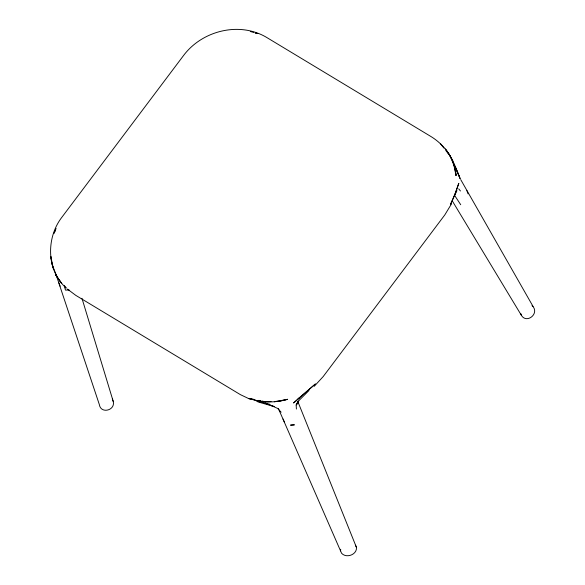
<?xml version="1.0" encoding="UTF-8"?>
<svg xmlns="http://www.w3.org/2000/svg" width="585" height="585" viewBox="0 0 585 585"><rect width="100%" height="100%" fill="white"/><g stroke="black" fill="none" stroke-linecap="round" stroke-linejoin="round"><path stroke-width="0.88" d="M81.959 298.299L113.314 401.698C115.23 410.568 100.744 414.078 99.377 404.681L56.058 274.621M297.597 401.559L297.524 404.008L298.416 400.937M297.743 401.347L356.492 547.494C356.996 554.785 346.218 558.58 341.582 553.249L278.328 408.41M340.55 550.894L340.704 549.271M54.405 232.764L55.97 228.486L53.944 233.532M454.245 196.282L456.958 190.608M296.405 409.047L296.164 404.974L297.809 401.771M451.518 203.843L444.775 214.958L323.176 376.586L314.262 386.29M296.164 404.974L299.242 400.235L309.034 390.48M297.933 399.043L299.41 397.785M274.321 401.785L287.615 399.314C275.125 402.933 261.349 402.955 249.122 398.392L254.343 399.475M287.615 399.314L279.228 401.259L275.608 401.405M249.122 398.392L257.349 400.696L265.656 401.807L271.082 401.588M69.235 290.058L65.418 290.087L64.379 285.751M258.694 400.367L260.435 400.732M262.175 401.091L265.656 401.807M269.861 404.286L256.04 400.674L263.067 402.604M250.314 31.495L253.605 32.416M257.883 401.888L274.409 406.626L270.131 405.061L277.692 408.44L281.129 412.198M266.76 403.95L269.29 404.783M250.066 399.241L240.376 394.634L75.801 295.374L67.392 289.063M453.58 163.507L456.022 175.463C455.035 159.274 444.637 144.926 431.043 136.583L266.467 37.323C239.382 21.287 202.242 30.625 183.668 55.37L62.068 217.006C46.076 237.51 46.171 270.211 66.237 288.091L64.613 286.014M532.014 305.626L532.957 306.62M452.402 201.086L521.462 315.454C526.398 323.622 538.551 314.598 533.432 307.118L460.739 179.654M458.728 188.889L460.453 190.988M440.607 143.873L443.854 148.012M446.019 150.776L450.348 156.305L454.881 167.771L456.022 175.463M57.579 277.041L56.496 275.659L51.963 264.186L50.822 256.501L53.264 268.457M454.75 195.624L460.724 204.735M452.878 161.014L448.987 154.074L445.375 149.007C452.337 157.818 456.227 168.458 460.183 178.834L455.02 166.549L459.781 177.591M468.058 193.876L466.896 190.63M283.038 419.006L284.449 422.195M355.505 545.22L356.492 547.494M520.745 313.465L521.462 315.454M112.364 399.043L113.314 401.698M58.931 282.913L60.109 286.182M458.779 183.346L455.671 192.45L450.56 204.333L454.055 196.582L458.779 183.346M299.301 397.815L293.553 402.97L315.439 383.935L299.301 397.815M294.284 424.856L290.482 425.127L294.292 424.871M257.722 33.572L255.214 32.899L257.722 33.572M61.688 283.454L55.897 275.242L61.688 283.454"/></g></svg>
